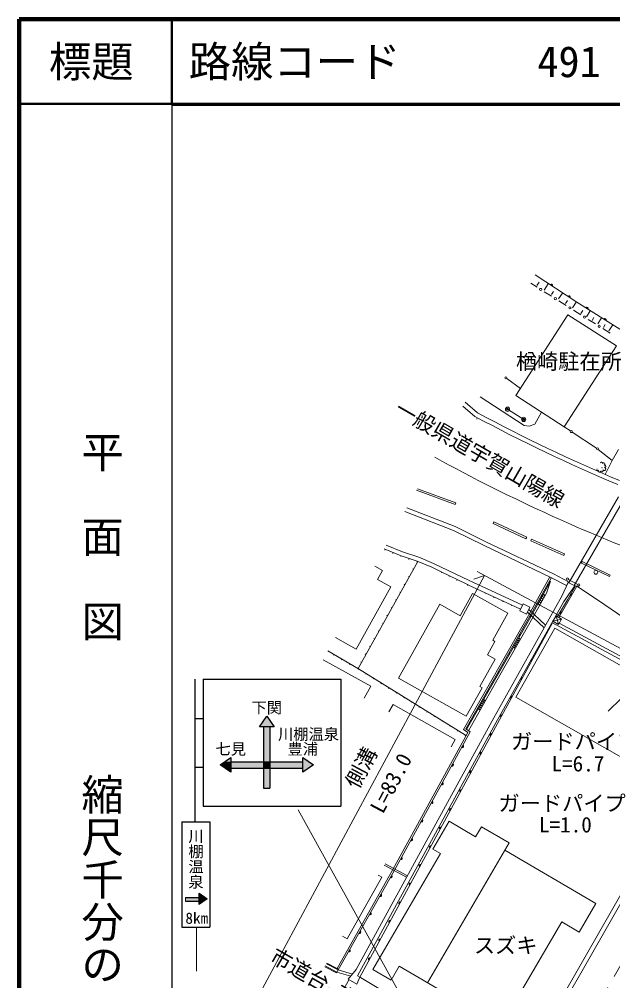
# Model space of a CAD drawing. Units: millimetres, scale not verified. Extents: x 40000 to 680000, y 20000 to 380000.
# Drawn here: x 40000 to 110047, y 266528 to 380000 of the extents above; entities that cross this region are included whole.
import ezdxf
from ezdxf.enums import TextEntityAlignment as Align

# ---------------------------------------------------------------- set-up
doc = ezdxf.new("R2010")
doc.units = ezdxf.units.MM
doc.header["$LTSCALE"] = 1000
doc.header["$PDMODE"] = 32
doc.header["$PDSIZE"] = 500
doc.linetypes.add('CHAIN', pattern=[18.5, 12, -1.5, 3.5, -1.5])
for name, color, linetype, lineweight in [('M-BGD', 7, 'Continuous', 13), ('M-BMK', 2, 'CHAIN', 13), ('M-STR-HTXT', 7, 'Continuous', 13), ('M-STR-STRC', 7, 'Continuous', 13), ('M-TTL', 2, 'Continuous', 140), ('M-TTL-BAND', 7, 'Continuous', 25), ('M-TTL-LINE', 7, 'Continuous', 50), ('M-TTL-TXT', 7, 'Continuous', 13)]:
    doc.layers.add(name, color=color, linetype=linetype, lineweight=lineweight)
doc.styles.add('@ＭＳ ゴシック', font='')
doc.styles.add('ＭＳ ゴシック', font='')
doc.styles.get('@ＭＳ ゴシック').set_extended_font_data('@MS Gothic')
doc.styles.get('ＭＳ ゴシック').set_extended_font_data('MS Gothic')

msp = doc.modelspace()

# ---------------------------------------------------------------- hatches: boundary and pattern name
at = {"layer": 'M-STR-STRC'}
for points in [[(69217, 297756), (70092, 296506), (69592, 296506), (68842, 296506), (68342, 296506)], [(68842, 296506), (69592, 296506), (69592, 292381), (68842, 292381)], [(64967, 292881), (64967, 292381), (64967, 291631), (64967, 291131), (63717, 292006)], [(73467, 292381), (73467, 292881), (74717, 292006), (73467, 291131), (73467, 291631)], [(63717, 292006), (64253, 292381), (64967, 292381), (64967, 291631), (64967, 291131)], [(64967, 292381), (68842, 292381), (68842, 291631), (64967, 291631)], [(68842, 292381), (69592, 292381), (69592, 291631), (68842, 291631)], [(68842, 291631), (69592, 291631), (69592, 289256), (68842, 289256)], [(69592, 292381), (73467, 292381), (73467, 291631), (69592, 291631)], [(59618, 275932), (59618, 276351), (61255, 276351), (61255, 275932)], [(61969, 276351), (61255, 276351), (61255, 276851)], [(61969, 276351), (61255, 276351), (61255, 276851)], [(61255, 276351), (61969, 276351), (62187, 276199), (61806, 275932), (61255, 275932)], [(61255, 275546), (61255, 275932), (61806, 275932)]]:
    msp.add_hatch(color=256, dxfattribs=at).paths.add_polyline_path(points)

# ---------------------------------------------------------------- linework, layer by layer
at = {"layer": 'M-BGD'}
for p, q in [((105806, 346613), (100908, 349839)), ((101106, 348388), (100366, 348855)), ((101104, 348584), (101345, 348955)), ((101962, 348046), (102435, 348773)), ((102833, 347300), (101970, 347844)), ((102807, 347517), (103038, 347874)), ((103651, 346988), (104105, 347687)), ((104560, 346212), (103697, 346756)), ((104481, 346468), (104703, 346810)), ((105311, 345948), (105747, 346619)), ((113997, 341471), (105806, 346613)), ((104759, 345129), (98615, 335598)), ((110474, 341446), (104759, 345129)), ((106287, 345124), (105423, 345668)), ((106274, 345276), (106502, 345640)), ((106941, 344862), (107394, 345589)), ((108014, 344036), (107150, 344580)), ((107605, 344449), (107832, 344812)), ((108270, 344036), (108722, 344760)), ((108934, 343624), (109159, 343985)), ((109597, 343212), (110047, 343933)), ((109741, 342948), (108877, 343492)), ((110474, 341446), (104329, 331914)), ((99158, 336441), (97537, 337599)), ((92620, 334806), (94070, 333566)), ((94403, 335440), (99601, 332064)), ((104329, 331914), (98615, 335598)), ((92363, 334339), (93774, 333133)), ((99425, 332843), (97734, 333907)), ((100847, 332222), (101655, 333638)), ((93972, 332841), (93973, 332843)), ((93972, 332841), (93973, 332843)), ((93974, 332840), (93976, 332842)), ((93974, 332840), (93976, 332842)), ((93976, 332838), (93978, 332841)), ((93976, 332838), (93978, 332841)), ((93978, 332837), (93981, 332840)), ((93978, 332837), (93981, 332840)), ((93980, 332835), (93983, 332839)), ((93980, 332835), (93983, 332839)), ((93982, 332833), (93986, 332838)), ((93982, 332833), (93986, 332838)), ((93984, 332832), (93989, 332838)), ((93984, 332832), (93989, 332838)), ((93986, 332830), (93991, 332837)), ((93986, 332830), (93991, 332837)), ((93988, 332829), (93994, 332836)), ((93988, 332829), (93994, 332836)), ((93990, 332827), (93996, 332835)), ((93990, 332827), (93996, 332835)), ((93992, 332825), (93999, 332834)), ((93992, 332825), (93999, 332834)), ((93994, 332824), (94001, 332833)), ((93994, 332824), (94001, 332833)), ((93996, 332822), (94004, 332832)), ((93996, 332822), (94004, 332832)), ((93998, 332821), (94006, 332832)), ((93998, 332821), (94006, 332832)), ((93999, 332819), (94009, 332831)), ((93999, 332819), (94009, 332831)), ((99601, 332064), (100163, 331992)), ((100163, 331992), (100847, 332222)), ((105048, 331407), (104329, 331914)), ((105255, 331266), (108136, 329362)), ((108340, 329216), (109970, 327939)), ((109166, 326276), (109165, 326279)), ((91533, 322920), (86992, 324598)), ((91463, 322732), (86894, 324420)), ((110717, 323657), (104870, 313490)), ((85752, 322348), (91434, 320127)), ((91463, 322732), (91533, 322920)), ((111340, 323331), (105495, 313169)), ((91233, 319667), (85507, 321905)), ((91434, 320127), (95077, 318346)), ((95925, 320498), (96010, 320680)), ((99803, 318690), (95925, 320498)), ((99888, 318872), (96010, 320680)), ((94859, 317894), (91233, 319667)), ((99803, 318690), (99888, 318872)), ((85242, 317150), (83316, 317930)), ((102830, 314090), (94859, 317894)), ((95077, 318346), (103055, 314539)), ((100358, 318446), (100440, 318629)), ((104266, 316711), (100358, 318446)), ((104347, 316894), (100440, 318629)), ((85067, 316680), (83072, 317488)), ((83193, 317439), (83156, 317346)), ((84130, 317059), (84093, 316966)), ((85067, 316680), (85032, 316586)), ((86978, 316032), (85067, 316680)), ((87155, 316502), (85242, 317150)), ((104266, 316711), (104347, 316894)), ((87038, 316007), (79984, 303376)), ((86023, 316356), (85990, 316261)), ((86978, 316032), (86946, 315937)), ((88702, 315318), (86978, 316032)), ((88907, 315776), (87155, 316502)), ((93102, 313750), (88907, 315776)), ((106365, 315807), (106452, 315988)), ((109672, 314218), (106365, 315807)), ((109758, 314398), (106452, 315988)), ((81950, 315452), (82866, 314941)), ((82866, 314941), (82279, 313890)), ((86528, 315094), (86440, 315143)), ((89878, 314750), (88702, 315318)), ((89878, 314750), (89834, 314660)), ((89878, 314750), (89834, 314660)), ((91696, 313872), (89878, 314750)), ((103055, 314539), (104819, 313612)), ((109672, 314218), (109758, 314398)), ((82279, 313890), (83855, 313009)), ((85507, 313267), (85420, 313316)), ((86018, 314180), (85930, 314229)), ((90787, 314311), (90743, 314221)), ((91696, 313872), (91652, 313782)), ((92888, 313296), (91696, 313872)), ((92961, 313262), (92888, 313296)), ((92961, 313262), (92918, 313171)), ((92961, 313262), (92918, 313171)), ((99164, 310388), (92961, 313262)), ((99387, 310838), (93102, 313750)), ((100089, 309637), (102622, 314204)), ((100264, 309540), (102797, 314106)), ((100369, 309481), (102692, 313669)), ((102692, 313669), (102209, 312275)), ((104585, 313168), (102830, 314090)), ((104803, 313527), (104037, 311910)), ((104819, 313612), (104585, 313168)), ((104803, 313527), (105573, 313126)), ((105935, 313311), (104818, 313874)), ((83855, 313009), (79761, 305678)), ((84997, 312353), (84910, 312402)), ((93507, 312231), (92036, 309604)), ((97668, 309901), (93507, 312231)), ((93995, 312783), (93952, 312692)), ((95028, 312304), (94986, 312213)), ((102209, 312275), (100113, 308480)), ((102068, 312033), (101814, 312081)), ((101853, 312152), (102028, 311962)), ((105790, 313079), (103676, 309413)), ((105573, 313126), (104271, 311301)), ((104696, 311496), (105663, 313115)), ((105663, 313115), (105573, 313126)), ((105663, 313115), (105790, 313079)), ((108244, 311496), (105790, 313079)), ((84487, 311440), (84399, 311488)), ((89622, 310956), (84743, 302240)), ((92036, 309604), (89622, 310956)), ((104037, 311910), (95827, 297219)), ((96062, 311825), (96020, 311734)), ((104271, 311301), (96265, 296974)), ((97096, 311346), (97054, 311255)), ((99473, 311013), (99063, 310185)), ((100276, 310616), (99473, 311013)), ((101460, 310930), (101202, 310978)), ((101242, 311050), (101419, 310857)), ((101581, 311151), (101324, 311199)), ((101364, 311270), (101541, 311078)), ((101703, 311371), (101447, 311419)), ((101486, 311491), (101663, 311299)), ((101824, 311592), (101569, 311640)), ((101609, 311711), (101785, 311520)), ((101946, 311813), (101691, 311860)), ((101731, 311932), (101906, 311741)), ((103531, 309500), (104696, 311496)), ((112209, 308767), (108244, 311496)), ((83977, 310526), (83889, 310575)), ((97668, 309901), (95882, 306712)), ((98130, 310867), (98088, 310776)), ((99866, 309787), (99063, 310185)), ((100276, 310616), (99866, 309787)), ((101949, 308173), (99980, 310018)), ((102125, 308489), (100143, 310346)), ((82956, 308699), (82869, 308748)), ((83467, 309613), (83379, 309661)), ((92420, 296174), (100090, 309639)), ((96241, 302476), (100264, 309540)), ((96396, 302506), (100369, 309481)), ((96446, 296873), (102934, 308761)), ((111730, 304010), (102871, 308795)), ((102977, 308955), (103364, 309600)), ((104009, 309214), (102977, 308955)), ((103623, 308568), (102977, 308955)), ((103364, 309600), (104009, 309214)), ((103364, 309600), (103623, 308568)), ((104009, 309214), (103623, 308568)), ((103718, 308736), (111897, 304319)), ((82446, 307785), (82359, 307834)), ((100113, 308480), (96580, 302317)), ((98603, 299996), (103223, 308135)), ((103223, 308135), (116288, 300720)), ((77314, 307044), (79761, 305678)), ((81936, 306872), (81849, 306921)), ((96137, 306569), (95252, 304988)), ((96137, 306569), (95882, 306712)), ((98929, 306437), (98676, 306486)), ((98716, 306557), (98889, 306366)), ((99048, 306650), (98796, 306699)), ((98835, 306770), (99008, 306579)), ((99168, 306863), (98915, 306911)), ((98955, 306982), (99128, 306792)), ((80038, 303344), (76438, 305455)), ((81426, 305958), (81338, 306007)), ((98570, 305798), (98317, 305847)), ((98357, 305918), (98530, 305728)), ((98690, 306011), (98437, 306060)), ((98477, 306131), (98650, 305940)), ((98809, 306224), (98556, 306273)), ((98596, 306344), (98769, 306153)), ((81499, 301278), (75862, 304410)), ((77132, 305048), (77082, 304961)), ((78101, 304480), (78050, 304393)), ((80406, 304131), (80318, 304180)), ((80406, 304131), (80318, 304180)), ((80406, 304131), (80355, 304044)), ((80406, 304131), (80355, 304044)), ((80916, 305045), (80828, 305094)), ((96164, 304477), (94362, 301258)), ((96164, 304477), (95252, 304988)), ((79069, 303912), (79019, 303825)), ((80038, 303344), (79986, 303258)), ((92665, 295526), (80038, 303344)), ((80940, 302786), (80887, 302700)), ((81842, 302227), (81789, 302142)), ((92765, 297749), (84743, 302240)), ((92688, 296240), (96241, 302476)), ((92804, 296166), (96396, 302506)), ((96580, 302317), (93011, 296033)), ((81499, 301278), (80722, 299878)), ((82744, 301669), (82691, 301584)), ((83646, 301111), (83593, 301025)), ((94641, 301101), (92765, 297749)), ((94641, 301101), (94362, 301258)), ((84548, 300552), (84495, 300467)), ((85450, 299994), (85397, 299908)), ((95039, 299610), (94786, 299658)), ((94826, 299730), (94999, 299540)), ((98603, 299996), (111669, 292581)), ((84115, 299116), (83631, 298252)), ((91459, 295001), (84115, 299116)), ((86352, 299435), (86299, 299350)), ((87254, 298877), (87201, 298792)), ((94428, 298539), (94183, 298586)), ((94223, 298657), (94390, 298473)), ((94550, 298753), (94303, 298800)), ((94344, 298872), (94512, 298686)), ((94672, 298967), (94424, 299015)), ((94464, 299086), (94634, 298899)), ((94794, 299181), (94545, 299229)), ((94585, 299301), (94755, 299113)), ((94917, 299395), (94665, 299444)), ((94706, 299515), (94877, 299326)), ((88156, 298318), (88103, 298233)), ((89058, 297760), (89005, 297675)), ((95827, 297219), (79779, 267876)), ((96265, 296974), (79937, 267120)), ((80213, 266968), (96446, 296873)), ((89960, 297202), (89907, 297116)), ((90862, 296643), (90809, 296558)), ((92420, 296174), (92960, 295828)), ((93226, 295896), (92688, 296240)), ((92960, 295828), (84062, 279587)), ((93226, 295896), (84237, 279490)), ((91764, 296085), (91711, 295999)), ((92665, 295526), (92613, 295441)), ((92665, 295526), (92613, 295441)), ((91459, 295001), (90980, 294145)), ((88816, 282055), (90737, 285345)), ((90737, 285345), (93850, 283528)), ((105685, 267411), (116001, 285501)), ((116444, 285263), (106120, 267162)), ((93850, 283528), (94538, 284707)), ((97828, 282787), (94538, 284707)), ((88195, 266283), (97828, 282787)), ((81724, 267852), (89710, 281534)), ((88816, 282055), (89710, 281534)), ((97326, 281928), (108064, 275661)), ((85818, 278918), (83170, 280339)), ((84237, 279490), (77440, 267453)), ((84062, 279587), (77509, 267984)), ((85722, 278742), (83069, 280165)), ((78717, 271494), (82791, 278737)), ((82370, 278974), (82791, 278737)), ((106092, 272282), (108064, 275661)), ((96371, 260377), (104024, 273489)), ((104024, 273489), (106092, 272282)), ((78167, 271803), (78717, 271494)), ((77440, 267453), (76050, 268191)), ((77489, 267541), (76101, 268278)), ((77637, 267803), (76253, 268538)), ((77509, 267984), (76304, 268624)), ((77684, 267886), (77509, 267984)), ((77637, 267803), (79322, 267326)), ((79779, 267876), (78804, 266703)), ((81724, 267852), (83881, 266593)), ((83881, 266593), (84842, 268239)), ((90691, 264825), (84842, 268239)), ((77489, 267541), (79118, 267080)), ((78804, 266703), (79852, 266115)), ((79852, 266115), (80213, 266968)), ((80213, 266968), (79937, 267120)), ((80269, 266929), (95588, 257761)), ((99003, 255816), (105685, 267411)), ((106120, 267162), (99436, 255562)), ((76561, 262343), (78887, 266656))]:
    msp.add_line(p, q, dxfattribs=at)
msp.add_lwpolyline([(110715, 329213), (109970, 327939), (109164, 326277)], dxfattribs=at)
for centre, radius in [((101538, 348116), 125), ((103265, 347028), 125), ((104992, 345940), 125), ((106719, 344852), 125), ((108446, 343764), 125), ((97434, 337672), 125), ((97628, 333974), 125), ((97628, 333974), 62.7), ((99531, 332776), 125), ((99531, 332776), 62.7), ((105150, 331335), 125), ((108241, 329293), 125), ((108790, 327072), 19.3), ((108044, 314738), 226), ((104710, 313938), 125), ((106038, 313239), 125)]:
    msp.add_circle(centre, radius, dxfattribs=at)
for centre, radius, start, end in [((102789, 348599), 150, 326.63344, 146.63344), ((102789, 348599), 75.3, 326.63344, 146.63344), ((104884, 347220), 150, 326.63344, 146.63344), ((104884, 347220), 75.3, 326.63344, 146.63344), ((106996, 345866), 150, 327.88453, 147.88453), ((106996, 345866), 75.3, 327.88453, 147.88453), ((109120, 344533), 150, 327.88453, 147.88453), ((109120, 344533), 75.3, 327.88453, 147.88453), ((185742, 504107), 194140, 241.72368, 247.24482), ((185742, 504107), 193618, 241.74023, 247.24482), ((108288, 326864), 121, 129.08262, 309.08254), ((108736, 327613), 121, 349.08258, 169.08258), ((108771, 326713), 143, 184.0826, 40.95247), ((108981, 327520), 143, 294.08258, 150.95249), ((109024, 326932), 192, 220.64762, 77.51755), ((109098, 327259), 143, 257.21268, 114.08261), ((108485, 326692), 143, 147.21268, 4.08256), ((105188, 312036), 150, 60.02833, 240.02833), ((105188, 312036), 75.3, 60.02833, 240.02833), ((101595, 311939), 105, 240.9867, 60.9867), ((101595, 311939), 52.7, 240.9867, 60.9867), ((103985, 309950), 150, 60.02833, 240.02833), ((103985, 309950), 75.3, 60.02833, 240.02833), ((100276, 309561), 105, 240.9867, 60.9867), ((100276, 309561), 52.7, 240.9867, 60.9867), ((99035, 307382), 105, 240.33149, 60.33149), ((99035, 307382), 52.7, 240.33149, 60.33149), ((101704, 306506), 90.3, 61.37207, 241.37207), ((101704, 306506), 45.2, 61.37207, 241.37207), ((97793, 305202), 105, 240.33149, 60.33149), ((97793, 305202), 52.7, 240.33149, 60.33149), ((100502, 304304), 90.3, 61.37207, 241.37207), ((100502, 304304), 45.2, 61.37207, 241.37207), ((96515, 302957), 105, 240.33149, 60.33149), ((96515, 302957), 52.7, 240.33149, 60.33149), ((99322, 302142), 136, 61.37207, 241.37207), ((99322, 302142), 67.7, 61.37207, 241.37207), ((95194, 300639), 105, 240.33149, 60.33149), ((95194, 300639), 52.7, 240.33149, 60.33149), ((98127, 299954), 150, 61.37207, 241.37207), ((98127, 299954), 75.3, 61.37207, 241.37207), ((93867, 298309), 105, 240.33149, 60.33149), ((93867, 298309), 52.7, 240.33149, 60.33149), ((96925, 297752), 150, 61.37207, 241.37207), ((96925, 297752), 75.3, 61.37207, 241.37207), ((95727, 295549), 150, 61.507, 241.507), ((95727, 295549), 75.3, 61.507, 241.507), ((92297, 294200), 150, 241.28362, 61.28362), ((92297, 294200), 75.3, 241.28362, 61.28362), ((94530, 293344), 150, 61.507, 241.507), ((94530, 293344), 75.3, 61.507, 241.507), ((91092, 292000), 150, 241.28362, 61.28362), ((91092, 292000), 75.3, 241.28362, 61.28362), ((93334, 291140), 150, 61.507, 241.507), ((93334, 291140), 75.3, 61.507, 241.507), ((89886, 289801), 150, 241.28362, 61.28362), ((89886, 289801), 75.3, 241.28362, 61.28362), ((92137, 288935), 150, 61.507, 241.507), ((92137, 288935), 75.3, 61.507, 241.507), ((88681, 287601), 150, 241.28362, 61.28362), ((88681, 287601), 75.3, 241.28362, 61.28362), ((90940, 286731), 150, 61.507, 241.507), ((90940, 286731), 75.3, 61.507, 241.507), ((87476, 285401), 150, 241.28362, 61.28362), ((87476, 285401), 75.3, 241.28362, 61.28362), ((89744, 284526), 150, 61.507, 241.507), ((89744, 284526), 75.3, 61.507, 241.507), ((86271, 283201), 150, 241.28362, 61.28362), ((86271, 283201), 75.3, 241.28362, 61.28362), ((88547, 282322), 150, 61.507, 241.507), ((88547, 282322), 75.3, 61.507, 241.507), ((85066, 281001), 150, 241.28362, 61.28362), ((85066, 281001), 75.3, 241.28362, 61.28362), ((87350, 280117), 150, 61.507, 241.507), ((87350, 280117), 75.3, 61.507, 241.507), ((83852, 278806), 150, 240.54433, 60.54433), ((83852, 278806), 75.3, 240.54433, 60.54433), ((86154, 277913), 150, 61.507, 241.507), ((86154, 277913), 75.3, 61.507, 241.507), ((82618, 276622), 150, 240.54433, 60.54433), ((82618, 276622), 75.3, 240.54433, 60.54433), ((84957, 275708), 150, 61.507, 241.507), ((84957, 275708), 75.3, 61.507, 241.507), ((81385, 274438), 150, 240.54433, 60.54433), ((81385, 274438), 75.3, 240.54433, 60.54433), ((83761, 273504), 150, 61.507, 241.507), ((83761, 273504), 75.3, 61.507, 241.507), ((80151, 272254), 150, 240.54433, 60.54433), ((80151, 272254), 75.3, 240.54433, 60.54433), ((82564, 271299), 150, 61.507, 241.507), ((82564, 271299), 75.3, 61.507, 241.507), ((78918, 270070), 150, 240.54433, 60.54433), ((78918, 270070), 75.3, 240.54433, 60.54433), ((81367, 269095), 150, 61.507, 241.507), ((81367, 269095), 75.3, 61.507, 241.507)]:
    msp.add_arc(centre, radius, start, end, dxfattribs=at)
for p in [(97628, 333974), (99531, 332776)]:
    msp.add_point(p, dxfattribs=at)
at = {"layer": 'M-BMK'}
msp.add_line((94353, 239227), (134233, 309191), dxfattribs=at)
at = {"layer": 'M-STR-HTXT'}
for p, q in [((94918, 314349), (63155, 255310)), ((94918, 314349), (93639, 313934)), ((94037, 314823), (116025, 303011)), ((118319, 306932), (109490, 298339)), ((93639, 249202), (72906, 286719))]:
    msp.add_line(p, q, dxfattribs=at)
at = {"layer": 'M-STR-STRC', "lineweight": 25}
for p, q in [((60717, 302122), (60717, 285271)), ((61717, 302122), (61717, 287122)), ((61717, 302122), (77955, 302122)), ((77955, 302122), (77955, 287122)), ((60717, 297497), (61717, 297497)), ((68342, 296506), (69217, 297756)), ((69217, 297756), (70092, 296506)), ((70092, 296506), (68342, 296506)), ((68842, 296506), (68842, 289256)), ((69592, 296506), (69592, 289256)), ((63717, 292006), (64967, 292881)), ((64967, 292881), (64967, 291131)), ((73467, 291131), (73467, 292881)), ((73467, 292881), (74717, 292006)), ((60717, 291747), (61717, 291747)), ((64967, 291131), (63717, 292006)), ((64967, 292381), (73467, 292381)), ((64967, 291631), (73467, 291631)), ((74717, 292006), (73467, 291131)), ((68842, 289256), (69592, 289256)), ((61717, 287122), (77955, 287122)), ((59207, 285284), (62488, 285284)), ((59207, 285284), (59207, 272864)), ((62488, 285284), (62488, 272864)), ((59618, 276351), (61255, 276351)), ((59618, 275932), (61276, 275932)), ((61255, 275546), (61255, 276851)), ((61255, 276851), (62187, 276199)), ((62187, 276199), (61265, 275553)), ((59207, 272864), (62488, 272864))]:
    msp.add_line(p, q, dxfattribs=at)
at = {"layer": 'M-STR-STRC'}
for p, q in [((59618, 276351), (59618, 275932)), ((60905, 272864), (60905, 267655))]:
    msp.add_line(p, q, dxfattribs=at)
for centre, radius, start, end in [((185752, 504129), 200664, 241.18594, 245.61354), ((185753, 504131), 200667, 245.61345, 249.24626)]:
    msp.add_arc(centre, radius, start, end, dxfattribs=at)
at = {"layer": 'M-TTL'}
for p, q in [((40000, 380000), (40000, 20000)), ((680000, 380000), (40000, 380000))]:
    msp.add_line(p, q, dxfattribs=at)
at = {"layer": 'M-TTL-BAND'}
msp.add_line((58000, 370000), (58000, 20000), dxfattribs=at)
at = {"layer": 'M-TTL-BAND', "lineweight": 50}
msp.add_line((58078, 369912), (579089, 369912), dxfattribs=at)
at = {"layer": 'M-TTL-LINE'}
for p, q in [((58000, 380000), (58000, 370000)), ((40000, 370000), (680000, 370000))]:
    msp.add_line(p, q, dxfattribs=at)
at = {"layer": 'M-TTL-TXT'}
msp.add_line((105545, 369884), (105559, 369912), dxfattribs=at)

# ---------------------------------------------------------------- texts
at = {"layer": 'M-BGD', "style": 'ＭＳ ゴシック'}
for s, p in [('楢崎駐在所', (104859, 338147)), ('スズキ', (97410, 269234))]:
    msp.add_text(s, height=1833, dxfattribs=at).set_placement(p, align=Align.BOTTOM_CENTER)
msp.add_text('一般県道宇賀山陽線', height=1833, rotation=330, dxfattribs=at).set_placement((93624, 327415), align=Align.BOTTOM_CENTER)
msp.add_text('市道台-南楽線', height=1833, rotation=330.111, dxfattribs=at).set_placement((69140, 268426), align=Align.BOTTOM_LEFT)
at = {"layer": 'M-STR-HTXT', "style": 'ＭＳ ゴシック'}
for s, p in [('ガードパイプ', (105543, 293299)), ('L=6.7', (105932, 290683)), ('ガードパイプ', (104068, 286010)), ('L=1.0', (104457, 283481))]:
    msp.add_text(s, height=1833, dxfattribs=at).set_placement(p, align=Align.BOTTOM_CENTER)
for s, p in [('側溝', (81643, 291005)), ('L=83.0', (85159, 289166))]:
    msp.add_text(s, height=1833, rotation=62, dxfattribs=at).set_placement(p, align=Align.BOTTOM_CENTER)
at = {"layer": 'M-STR-STRC', "style": 'ＭＳ ゴシック'}
for s, p in [('下関', (69217, 298756)), ('川棚温泉', (74140, 295629)), ('七見', (64967, 293881)), ('豊浦', (73467, 293881)), ('8km', (60954, 273916))]:
    msp.add_text(s, height=1320, dxfattribs=at).set_placement(p, align=Align.MIDDLE_CENTER)
at = {"layer": 'M-STR-STRC', "style": '@ＭＳ ゴシック'}
msp.add_text('川棚温泉', height=1320, rotation=270, dxfattribs=at).set_placement((60839, 280906), align=Align.MIDDLE_CENTER)
at = {"layer": 'M-TTL-BAND', "style": '@ＭＳ ゴシック'}
for s, p in [('平  面  図', (49777, 306475)), ('縮尺千分の一', (49777, 261030))]:
    msp.add_text(s, height=3666, rotation=270, dxfattribs=at).set_placement(p, align=Align.MIDDLE_RIGHT)
at = {"layer": 'M-TTL-TXT', "style": 'ＭＳ ゴシック'}
msp.add_text('標題', height=3666, dxfattribs=at).set_placement((48500, 375000), align=Align.MIDDLE_CENTER)
for s, p in [('路線コード', (60000, 375000)), ('491', (101142, 375000))]:
    msp.add_text(s, height=3666, dxfattribs=at).set_placement(p, align=Align.MIDDLE_LEFT)

doc.saveas('drawing.dxf')
